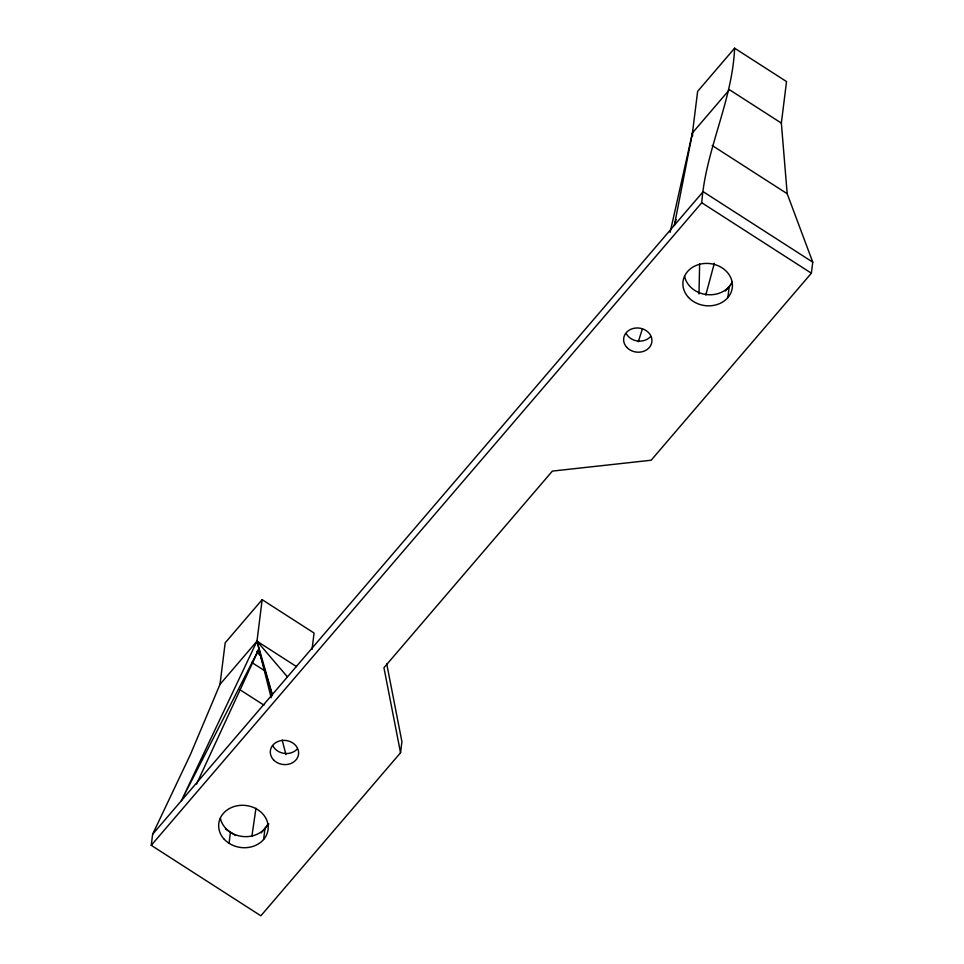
<?xml version="1.0" encoding="UTF-8"?>
<svg xmlns="http://www.w3.org/2000/svg" width="964" height="964" viewBox="0 0 964 964"><rect width="100%" height="100%" fill="white"/><g stroke="black" fill="none" stroke-linecap="round" stroke-linejoin="round"><path stroke-width="1.45" d="M699.008 293.972L699.623 263.931M386.745 663.967L401.916 741.69L400.542 752.751L260.858 915.8L151.252 845.332L152.625 834.258L190.426 754.511L220.009 684.344L225.178 642.831L262.16 599.668L314.071 633.059L312.047 649.362M229.046 843.283L230.42 832.221M271.161 697.767L256.978 641.193L262.16 599.668M263.618 839.487L264.992 828.413M676.101 219.491L674.378 225.239L692.465 132.875L697.635 91.363L734.616 48.2L786.528 81.579L781.358 123.103L787.178 193.704L812.748 262.148L811.375 273.21L651.146 460.238L552.372 471.095L383.937 667.715L400.542 752.751M151.252 845.332L701.756 202.741C705.6 149.577 732.327 101.497 734.616 48.2M727.856 297.599L729.23 286.537M251.893 836.33L255.954 808.254M670.125 232.384L692.465 132.875L729.435 89.712L781.358 123.103M705.805 295.044L714.348 263.244M638.276 341.774L642.398 328.905M196.56 784.045L258.641 649.7L272.402 695.683M296.43 666.546L256.978 641.193L181.389 800.686L258.641 649.7L256.725 651.929M220.009 684.344L256.978 641.193L287.272 676.704M152.625 834.258L703.142 191.667L812.748 262.148M261.16 832.884L268.848 823.919M725.374 291.032L732.11 283.175M712.179 145.492L787.178 193.704M701.756 202.741L811.375 273.21M251.58 662.328L264.196 670.438M239.988 689.754L263.955 705.166M225.48 829.04L235.469 835.463M256.978 641.193L272.258 694.285M282.151 740.003L285.947 754.571M692.465 132.875L692.646 135.852M260.798 655.616A14.195 12.086 7.1 0 1 256.689 651.58M268.028 823.63A24.835 21.16 7.1 0 1 242.446 836.463A24.835 21.16 7.1 0 1 220.358 818.123M732.266 281.741A24.835 21.16 7.1 0 1 706.684 294.574A24.835 21.16 7.1 0 1 684.597 276.234M297.382 748.835A14.195 12.086 7.1 0 1 272.957 746.016M650.688 336.436A14.195 12.086 7.1 0 1 626.275 333.616M224.311 839.355A24.835 21.16 7.1 0 0 266.642 834.704A24.835 21.16 7.1 0 0 239.313 805.458A24.835 21.16 7.1 0 0 224.311 839.355M688.549 297.478A24.835 21.16 7.1 0 0 730.881 292.815A24.835 21.16 7.1 0 0 703.551 263.57A24.835 21.16 7.1 0 0 688.549 297.478M273.535 759.837A14.195 12.086 7.1 0 0 297.731 757.174A14.195 12.086 7.1 0 0 282.115 740.46A14.195 12.086 7.1 0 0 273.535 759.837M626.853 347.426A14.195 12.086 7.1 0 0 651.049 344.775A14.195 12.086 7.1 0 0 635.433 328.061A14.195 12.086 7.1 0 0 626.853 347.426"/></g></svg>
